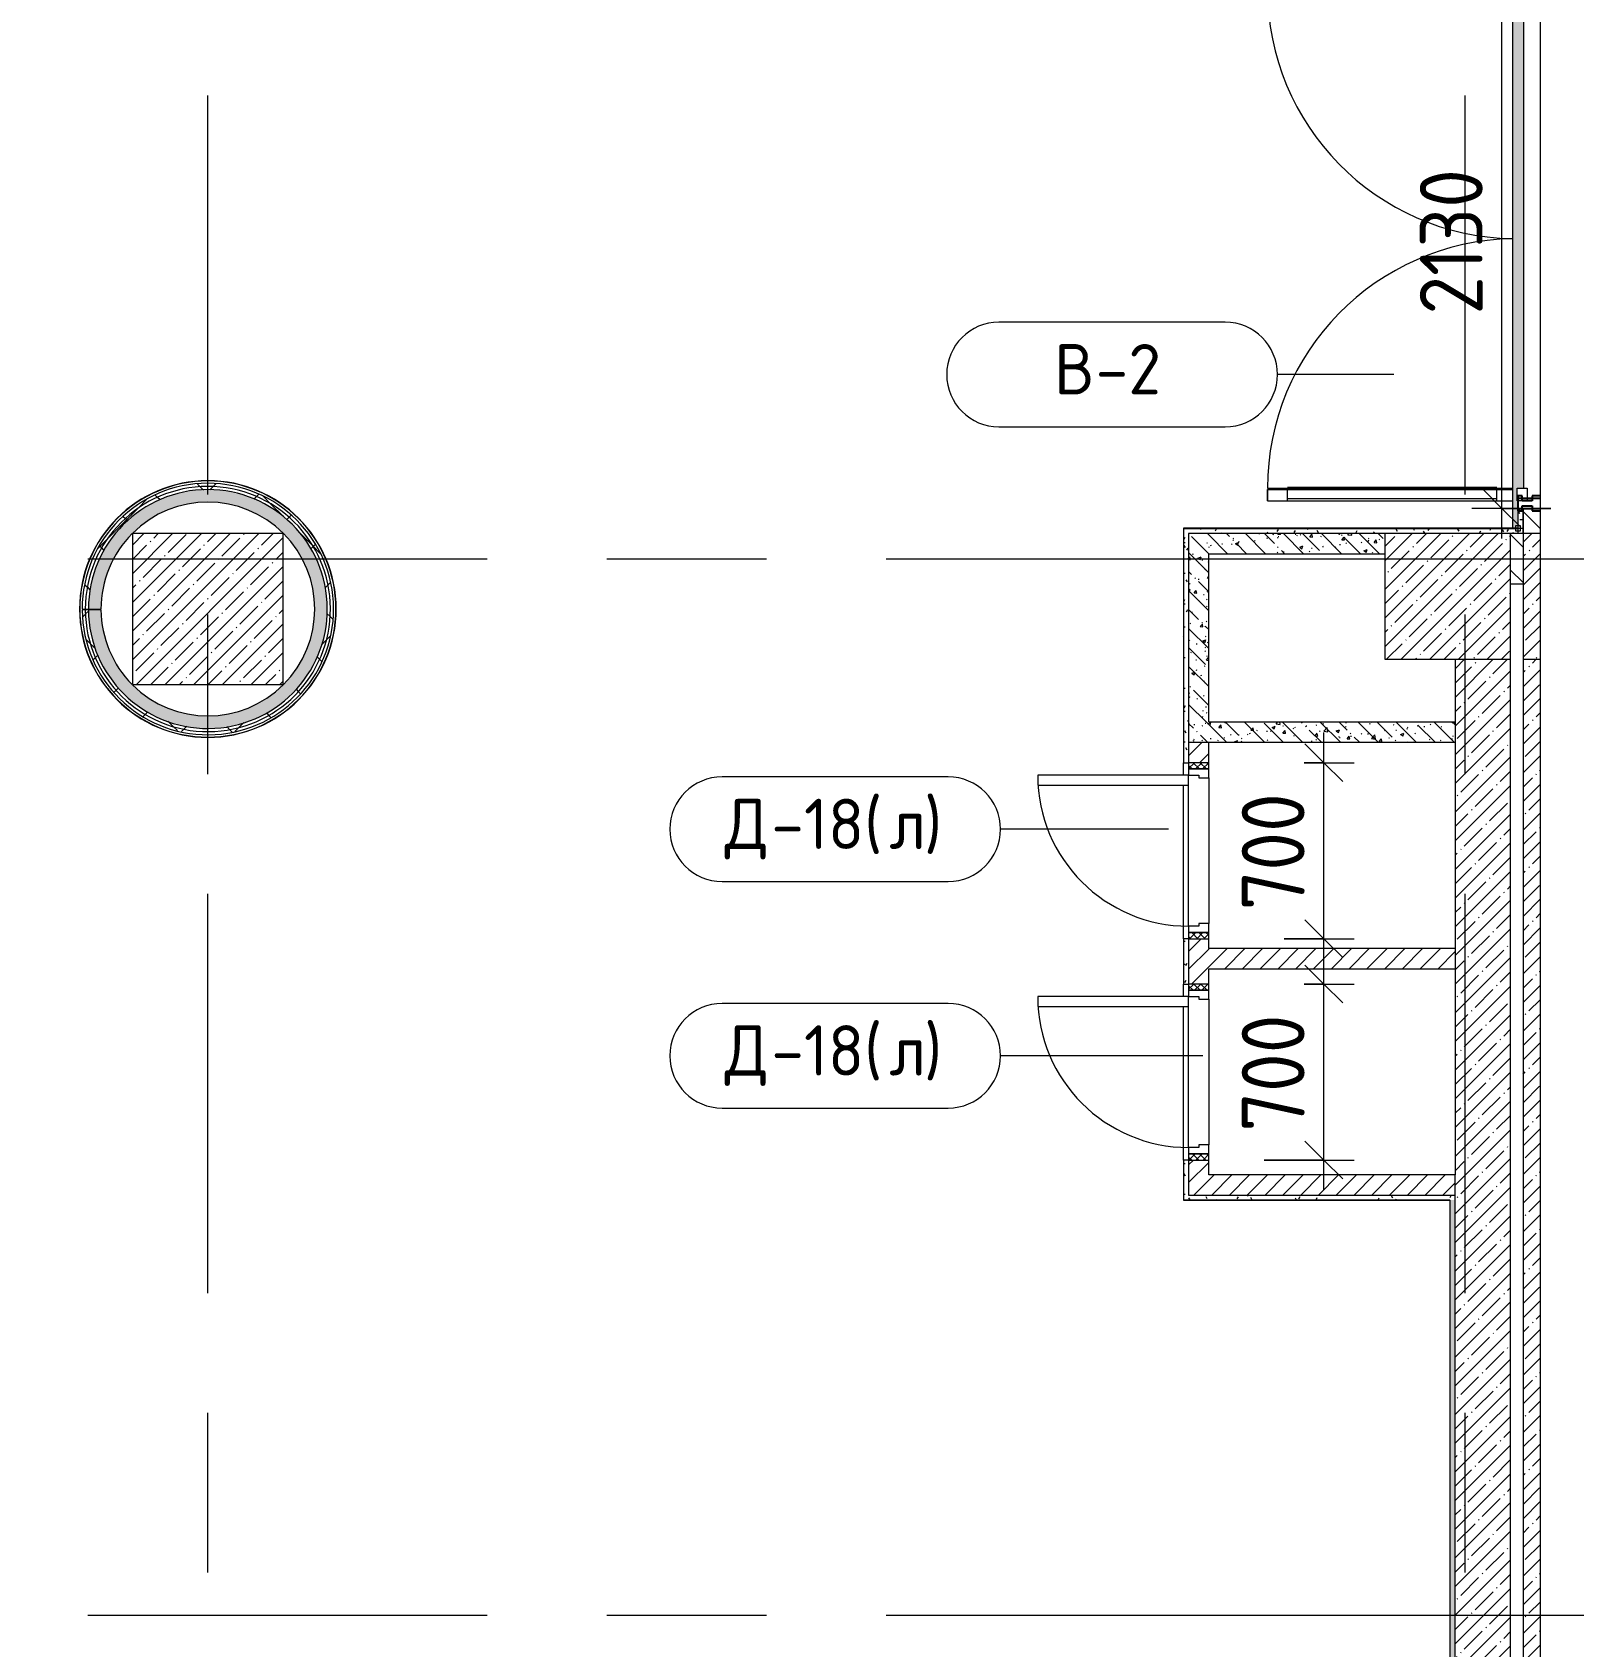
# Model space of a CAD drawing. Header units: millimetres. Extents: x -3456 to 185767, y -8553 to 29000.
# Drawn here: x 32612 to 38781, y 3474 to 9893 of the extents above; entities that cross this region are included whole.
import ezdxf

# ---------------------------------------------------------------- set-up
doc = ezdxf.new("R2010")
doc.units = ezdxf.units.MM
doc.linetypes.add('Осевая', pattern=[3175, 635, -476.25, 1587.5, -476.25])
for name, color, linetype, lineweight in [('A-ANNO-DIMS', 7, 'Continuous', 9), ('A-ANNO-DIMS-100', 7, 'Continuous', 9), ('A-DETL-GENF', 7, 'Continuous', 9), ('A-DOOR', 7, 'Continuous', 9), ('A-DOOR-FRAM-2', 7, 'Continuous', 9), ('A-DOOR-IDEN', 7, 'Continuous', 9), ('A-GLAZ-CWMG', 7, 'Continuous', 9), ('A-GLAZ-CWMG-1', 7, 'Continuous', 25), ('A-WALL', 7, 'Continuous', 9), ('I-WALL', 7, 'Continuous', 9), ('S-COLS', 7, 'Continuous', 9), ('Ограждение', 7, 'Continuous', 9), ('Оси', 7, 'Continuous', 9), ('Оси-2', 7, 'Осевая', 9), ('Поручни', 7, 'Continuous', 9)]:
    doc.layers.add(name, color=color, linetype=linetype, lineweight=lineweight)
for name, color, linetype, lineweight, true_color in [('A-DOOR-1', 1, 'Continuous', 9, 0xff0000), ('A-DOOR-2', 1, 'Continuous', 13, 0xff0000), ('A-DOOR-FRAM-1', 1, 'Continuous', 13, 0xff0000), ('A-DOOR-FRAM-3', 1, 'Continuous', 9, 0xff0000), ('A-WALL-1', 7, 'Continuous', 9, 0x3c3c3c), ('A-WALL-FNSH-1', 7, 'Continuous', 9, 0x3c3c3c)]:
    doc.layers.add(name, color=color, linetype=linetype, lineweight=lineweight, true_color=true_color)
doc.styles.add('GOST Common', font='GOST_Common.ttf', dxfattribs={"height": 200})
doc.styles.add('ISOCPEUR', font='isocpeur.ttf', dxfattribs={"width": 0.9, "height": 250})
doc.dimstyles.new('ISO-2_5_0_9К_БОЛЬШОЙ', dxfattribs={"dimscale": 304.8, "dimtxt": 248.995294, "dimasz": 0.492126, "dimexe": 0.393701, "dimexo": 0.984252, "dimgap": 0, "dimtad": 1, "dimdec": 0, "dimrnd": 10, "dimzin": 0, "dimdsep": 46, "dimtxsty": 'ISOCPEUR', "dimblk1": 'OBLIQUE', "dimblk2": 'OBLIQUE', "dimsah": 1, "dimcen": 0.09, "dimdle": 0.393701, "dimazin": 0, "dimtfac": 1, "dimtdec": 4, "dimtix": 1, "dimtmove": 0, "dimatfit": 3, "dimfxl": 1, "dimtvp": 1, "dimtolj": 1, "dimtzin": 0, "dimarcsym": 2})
pattern_1 = [(45, (0, 0), (-57.02463, 57.02463), []), (45, (57.025, 0), (-57.02463, 57.02463), [100.806, -20.161, 3.353, -16.808])]
pattern_2 = [(135, (0, 0), (-70.71068, -70.71068), [])]
pattern_3 = [(135, (0, 0), (-75.43415, -75.43415), [106.68, -17.78, 3.556, -17.78]), (135, (0, 75.39), (-75.43415, -75.43415), []), (50, (0, 0), (127.52922, -11.15758), [13.335, -146.685]), (355, (0, 0), (-24.66966, 133.74002), [10.668, -117.348]), (100.451, (10.63, -0.93), (102.85973, 122.58178), [11.333, -124.663]), (46.184, (0, 35.56), (189.75516, -29.43036), [20.002, -220.027]), (96.636, (15.81, 33.1), (166.1822, 173.1996), [17, -186.995]), (351.184, (0, 35.56), (166.1839, 173.1976), [16.002, -176.022]), (21, (17.78, 26.67), (106.13027, -71.58603), [13.335, -146.685]), (326, (17.78, 26.67), (43.26188, 128.93175), [10.668, -117.348]), (71.451, (26.62, 20.7), (149.39198, 57.34505), [11.333, -124.663]), (37.5, (0, 0), (2.16223, 59.18836), [3.353, -112.573, 3.353, -115.773, -117.793]), (37.5, (0, 0), (2.16223, 59.18836), [-235.052, 3.353, -114.44]), (7.5, (0, 0), (46.77386, 70.12615), [3.353, -64.567, 3.353, -109.906, -44.894]), (7.5, (0, 0), (46.77386, 70.12615), [-181.178, 3.353, -41.542]), (327.5, (-39.65, 0), (94.91367, -4.010093), [3.353, -41.097, 3.353, -135.331, -184.023]), (327.5, (-39.65, 0), (94.91367, -4.010093), [-183.134, 3.353, -180.67]), (317.5, (-57.43, 0), (103.69057, 17.79882), [3.353, -54.432, 3.353, -88.748, -130.683]), (317.5, (-57.43, 0), (103.69057, 17.79882), [-149.885, 3.353, -127.33])]
pattern_4 = [(45, (0, 0), (-35.35534, 35.35534), [])]
pattern_5 = [(45, (0, 0), (-106.066, 106.066), []), (135, (0, 0), (-106.066, -106.066), [])]
pattern_6 = [(0, (0, 0), (121.92, 30.48), [10.058, -81.382, 10.058, -81.382, -487.68]), (0, (0, 0), (121.92, 30.48), [-182.88, 10.058, -172.822, 10.058, -81.382, -213.36]), (0, (0, 0), (121.92, 30.48), [-457.2, 10.058, -50.902, 10.058, -142.342]), (120, (45.72, 15.24), (-87.356454, 90.345817), [10.058, -81.382, 10.058, -81.382, -487.68]), (120, (45.72, 15.24), (-87.356454, 90.345817), [-182.88, 10.058, -172.822, 10.058, -81.382, -213.36]), (120, (45.72, 15.24), (-87.356454, 90.345817), [-457.2, 10.058, -50.902, 10.058, -142.342]), (240, (60.96, 76.2), (-34.563546, -120.825817), [10.058, -81.382, 10.058, -81.382, -487.68]), (240, (60.96, 76.2), (-34.563546, -120.825817), [-182.88, 10.058, -172.822, 10.058, -81.382, -213.36]), (240, (60.96, 76.2), (-34.563546, -120.825817), [-457.2, 10.058, -50.902, 10.058, -142.342])]

# ---------------------------------------------------------------- blocks, each defined once
blk = doc.blocks.new('BSC_Колонна _Прямоугольная - 500х500-23286270-План заполнения и маркировки дверных проемов 2 этажа в осях 1-12')
at = {"layer": 'S-COLS'}
h = blk.add_hatch(dxfattribs=at)
h.set_pattern_fill('FP_2', color=256, style=0, pattern_type=2)
h.set_pattern_definition([(45, (-38790, -7650), (-57.02463, 57.02463), []), (45, (-38732.975, -7650), (-57.02463, 57.02463), [100.806, -20.161, 3.353, -16.808])])
h.paths.add_polyline_path([(-182.3, -250), (-182.3, 250), (-250, 250), (-250, -250)])
for p, q in [((-182.3, 250), (-250, 250)), ((-250, 250), (-250, -250)), ((-250, -250), (-182.3, -250))]:
    blk.add_line(p, q, dxfattribs=at)
blk = doc.blocks.new('BSC_Колонна _Прямоугольная - 600х600-V18-План заполнения и маркировки дверных проемов 2 этажа в осях 1-12')
at = {"layer": 'S-COLS'}
h = blk.add_hatch(dxfattribs=at)
h.set_pattern_fill('FP_31', color=256, style=0, pattern_type=2)
h.set_pattern_definition([(45, (-33310, -7600), (-57.02463, 57.02463), []), (45, (-33252.975, -7600), (-57.02463, 57.02463), [100.806, -20.161, 3.353, -16.808])])
h.paths.add_polyline_path([(-1, -300), (300, -300), (300, 300), (-300, 300), (-300, -300)])
for p, q in [((300, 300), (-300, 300)), ((-300, 300), (-300, -300)), ((300, -300), (300, 300)), ((-300, -300), (300, -300))]:
    blk.add_line(p, q, dxfattribs=at)
blk = doc.blocks.new('BSC_Колонна _Прямоугольная - 500х500-V39-План заполнения и маркировки дверных проемов 2 этажа в осях 1-12')
at = {"layer": 'S-COLS'}
h = blk.add_hatch(dxfattribs=at)
h.set_pattern_fill('FP_47', color=256, style=0, pattern_type=2)
h.set_pattern_definition([(45, (-38240, -7650), (-57.02463, 57.02463), []), (45, (-38182.975, -7650), (-57.02463, 57.02463), [100.806, -20.161, 3.353, -16.808])])
h.paths.add_polyline_path([(-250, -250), (250, -250), (250, 250), (-250, 250), (-250, -138.7)])
for p, q in [((250, 250), (-250, 250)), ((-250, 250), (-250, -250)), ((250, -250), (250, 250)), ((-250, -250), (250, -250))]:
    blk.add_line(p, q, dxfattribs=at)
blk = doc.blocks.new('110_Дверь_СКБ_1Ст - д-18 700x2100h_Технический шкаф ЭОМ и СС-21511926-План заполнения и маркировки дверных проемов 2 этажа в осях 1-12')
at = {"layer": 'A-DOOR'}
h = blk.add_hatch(dxfattribs=at)
h.set_pattern_fill('FP_55', color=256, style=0, pattern_type=2)
h.set_pattern_definition([(135, (1951.41, 104.685), (-14.14214, -14.14214), []), (225, (1951.41, 104.685), (14.14214, -14.14214), [])])
h.paths.add_polyline_path([(337.5, -40), (362.5, -40), (362.5, 40), (337.5, 40)])
at = {"layer": 'A-DOOR-FRAM-2'}
h = blk.add_hatch(dxfattribs=at)
h.set_pattern_fill('FP_56', color=256, style=0, pattern_type=2)
h.set_pattern_definition([(45, (-171.384, 104.685), (-14.1421, 14.1421), []), (135, (-171.384, 104.685), (-14.1421, -14.1421), [])])
h.paths.add_polyline_path([(-337.5, -40), (-312.5, -40), (-312.5, 40), (-337.5, 40)])
at = {"layer": 'A-DOOR-1'}
blk.add_arc((312.5, 40), 600, 90, 180, dxfattribs=at)
at = {"layer": 'A-DOOR-2'}
for p, q in [((312.5, 640), (272.5, 640)), ((272.5, 640), (272.5, 40)), ((312.5, 40), (312.5, 640)), ((272.5, 40), (312.5, 40))]:
    blk.add_line(p, q, dxfattribs=at)
at = {"layer": 'A-DOOR-FRAM-1'}
for p, q in [((-312.5, 40), (-337.5, 40)), ((-337.5, 40), (-337.5, -40)), ((-287.5, 40), (-312.5, 40)), ((-312.5, 40), (-312.5, -40)), ((-312.5, -40), (-312.5, 40)), ((-287.5, 0), (-287.5, 40)), ((312.5, 40), (312.5, 0)), ((337.5, 40), (312.5, 40)), ((337.5, -40), (337.5, 40)), ((362.5, 40), (337.5, 40)), ((337.5, 40), (337.5, -40)), ((362.5, -40), (362.5, 40)), ((-337.5, -40), (-312.5, -40)), ((-312.5, -40), (-277.5, -40)), ((-277.5, 0), (-287.5, 0)), ((-277.5, -40), (-277.5, 0)), ((312.5, 0), (302.5, 0)), ((302.5, 0), (302.5, -40)), ((302.5, -40), (337.5, -40)), ((337.5, -40), (362.5, -40))]:
    blk.add_line(p, q, dxfattribs=at)
at = {"layer": 'A-DOOR-FRAM-3'}
for p, q in [((-287.5, 40), (272.5, 40)), ((302.5, -40), (-277.5, -40))]:
    blk.add_line(p, q, dxfattribs=at)
blk = doc.blocks.new('Прямоугольный импост - Импост структурный с накладкой - 160мм Темный-31239214-План заполнения и маркировки дверных проемов 2 этажа в осях 1-12')
at = {"layer": 'A-GLAZ-CWMG-1'}
for p, q in [((-50, 0), (-50, 17)), ((-50, 17), (0, 17)), ((-40, 0), (-50, 0)), ((-40, -40), (-40, 0)), ((0, 0), (-10, 0)), ((-10, 0), (-10, -40)), ((0, 17), (0, 0)), ((-50, -71.7), (-50, -40)), ((-50, -40), (-40, -40)), ((-10, -40), (0, -40)), ((0, -40), (0, -71.7))]:
    blk.add_line(p, q, dxfattribs=at)
blk = doc.blocks.new('Дверь_Витражная_остекление_ - ДВН_ДАО_Главный вход_1800 в свету 5-32258809-План заполнения и маркировки дверных проемов 2 этажа в осях 1-12')
at = {"layer": 'A-DETL-GENF'}
for p, q in [((-992.5, -1012.5), (-992.5, -38.5)), ((-992.5, -38.5), (-992.5, -1012.5)), ((-947.5, -1012.5), (-947.5, -38.5)), ((-947.5, -1012.5), (-947.5, -38.5)), ((997.5, -1012.5), (997.5, -38.5)), ((997.5, -38.5), (997.5, -1012.5)), ((1042.5, -1012.5), (1042.5, -38.5)), ((1042.5, -1012.5), (1042.5, -38.5)), ((-992.5, -100), (-947.5, -100)), ((-982.5, -932.5), (-982.5, -100)), ((-938.5, -932.5), (-938.5, -100)), ((988.5, -932.5), (988.5, -100)), ((1042.5, -100), (997.5, -100)), ((1032.5, -932.5), (1032.5, -100)), ((-992.5, -932.5), (-947.5, -932.5)), ((1042.5, -932.5), (997.5, -932.5)), ((-992.5, -1012.5), (-947.5, -1012.5)), ((-992.5, -1012.5), (-947.5, -1012.5)), ((1042.5, -1012.5), (997.5, -1012.5)), ((997.5, -1012.5), (1042.5, -1012.5))]:
    blk.add_line(p, q, dxfattribs=at)
at = {"layer": 'A-DOOR-1'}
for p, q in [((-992.5, -1012.5), (-992.5, -38.5)), ((992.5, -1012.5), (992.5, -38.5))]:
    blk.add_line(p, q, dxfattribs=at)
for centre, start, end in [((-992.5, -20), 270, 358.92896), ((992.5, -20), 181.07104, 270)]:
    blk.add_arc(centre, 992.5, start, end, dxfattribs=at)
at = {"layer": 'A-DOOR-2'}
for p, q in [((-1042.5, 20), (-992.5, 20)), ((-1042.5, -20), (-1042.5, 20)), ((-992.5, 20), (-992.5, -20)), ((992.5, 20), (1042.5, 20)), ((992.5, -20), (992.5, 20)), ((1042.5, 20), (1042.5, -20)), ((-992.5, -20), (-1042.5, -20)), ((1042.5, -20), (992.5, -20))]:
    blk.add_line(p, q, dxfattribs=at)
blk = doc.blocks.new('Прямоугольный импост - Импост структурный с накладкой - 160мм Темный-31915521-План заполнения и маркировки дверных проемов 2 этажа в осях 1-12')
at = {"layer": 'A-GLAZ-CWMG-1'}
for p, q in [((-25, 0), (-25, 17)), ((-25, 17), (25, 17)), ((-15, 0), (-25, 0)), ((-15, -40), (-15, 0)), ((25, 0), (15, 0)), ((15, 0), (15, -40)), ((25, 17), (25, 0)), ((-25, -71.7), (-25, -40)), ((-25, -40), (-15, -40)), ((15, -40), (25, -40)), ((25, -40), (25, -71.7))]:
    blk.add_line(p, q, dxfattribs=at)
blk = doc.blocks.new('Ограждение - Ограждение-32973493-План заполнения и маркировки дверных проемов 2 этажа в осях 1-12')
at = {"layer": 'Ограждение'}
blk.add_hatch(color=256, dxfattribs=at).paths.add_polyline_path([(38497.5, 7920), (38509.5, 7921), (38509.5, 7931), (38520, 7931), (38519, 8030), (38516, 8030), (38516, 8080), (38542.5, 8080), (38542.5, 10065), (38516, 10065), (38516, 10115), (38519, 10115), (38519, 10120), (38497.5, 10120), (38497.5, 7921)])
at = {"layer": 'Поручни'}
for p, q in [((38497.5, 10120), (38519, 10120)), ((38497.5, 10120), (38497.5, 7920)), ((38542.5, 8080), (38542.5, 10065))]:
    blk.add_line(p, q, dxfattribs=at)
blk = doc.blocks.new('Ограждение - Ограждение-32988484-План заполнения и маркировки дверных проемов 2 этажа в осях 1-12')
at = {"layer": 'Ограждение'}
blk.add_hatch(color=256, dxfattribs=at).paths.add_polyline_path([(38497.5, 7920), (38509.5, 7921), (38509.5, 7931), (38520, 7931), (38519, 8030), (38516, 8030), (38516, 8080), (38542.5, 8080), (38542.5, 10065), (38516, 10065), (38516, 10115), (38519, 10115), (38519, 10120), (38497.5, 10120), (38497.5, 7921)])
at = {"layer": 'Поручни'}
for p, q in [((38497.5, 10120), (38519, 10120)), ((38497.5, 10120), (38497.5, 7920)), ((38542.5, 8080), (38542.5, 10065))]:
    blk.add_line(p, q, dxfattribs=at)
blk = doc.blocks.new('DET_L_Линия разрыва - М100-30654710-План заполнения и маркировки дверных проемов 2 этажа в осях 1-12')
at = {"layer": 'A-DETL-GENF'}
blk.add_line((11739.9, 0), (0, 0), dxfattribs=at)
blk = doc.blocks.new('М_двери - Типоразмер_рамка-25223575-План заполнения и маркировки дверных проемов 2 этажа в осях 1-12')
at = {"layer": 'A-DOOR-IDEN'}
for p, q in [((4.496, 2.08), (-4.496, 2.08)), ((-4.496, -2.08), (4.496, -2.08))]:
    blk.add_line(p, q, dxfattribs=at)
for centre, start, end in [((-4.496, 0), 90, 270), ((4.496, 0), 270, 90)]:
    blk.add_arc(centre, 2.08, start, end, dxfattribs=at)
blk = doc.blocks.new('DIMBLOCK30-План заполнения и маркировки дверных проемов 2 этажа в осях 1-12')
at = {"layer": 'A-ANNO-DIMS-100'}
for p, q in [((37747.6, 5289), (37747.6, 6229)), ((37670, 6109), (37867.6, 6109)), ((37747.6, 6109), (37670, 6109)), ((37510, 5409), (37867.6, 5409)), ((37747.6, 5409), (37510, 5409))]:
    blk.add_line(p, q, dxfattribs=at)
at = {"layer": 'A-ANNO-DIMS-100', "lineweight": 20}
for p, q in [((37747.6, 6109), (37672.6, 6184)), ((37747.6, 6109), (37822.6, 6034)), ((37747.6, 5409), (37672.6, 5484)), ((37747.6, 5409), (37822.6, 5334))]:
    blk.add_line(p, q, dxfattribs=at)
at = {"layer": 'A-ANNO-DIMS-100', "color": 0, "insert": (37421, 5522), "char_height": 250, "width": 568.858, "attachment_point": 1, "rotation": 90, "line_spacing_factor": 1.149209, "style": 'ISOCPEUR'}
blk.add_mtext('700', dxfattribs=at)
blk = doc.blocks.new('_Oblique')
at = {"color": 0, "linetype": 'ByBlock', "lineweight": -2}
blk.add_line((-0.5, -0.5), (0.5, 0.5), dxfattribs=at)
blk = doc.blocks.new('DIMBLOCK31-План заполнения и маркировки дверных проемов 2 этажа в осях 1-12')
at = {"layer": 'A-ANNO-DIMS-100', "lineweight": 20}
for p, q in [((37747.6, 6989), (37672.6, 7064)), ((37747.6, 6989), (37822.6, 6914)), ((37747.6, 6289), (37672.6, 6364)), ((37747.6, 6289), (37822.6, 6214))]:
    blk.add_line(p, q, dxfattribs=at)
at = {"layer": 'A-ANNO-DIMS-100'}
for p, q in [((37747.6, 6169), (37747.6, 7109)), ((37670, 6989), (37867.6, 6989)), ((37747.6, 6989), (37670, 6989)), ((37590, 6289), (37867.6, 6289)), ((37747.6, 6289), (37590, 6289))]:
    blk.add_line(p, q, dxfattribs=at)
at = {"layer": 'A-ANNO-DIMS-100', "color": 0, "insert": (37421, 6402), "char_height": 250, "width": 568.858, "attachment_point": 1, "rotation": 90, "line_spacing_factor": 1.149209, "style": 'ISOCPEUR'}
blk.add_mtext('700', dxfattribs=at)
blk = doc.blocks.new('DIMBLOCK36-План заполнения и маркировки дверных проемов 2 этажа в осях 1-12')
at = {"layer": 'A-ANNO-DIMS-100'}
for p, q in [((38456, 7880), (38456, 10250)), ((38649.9, 10130), (38336, 10130)), ((38456, 10130), (38649.9, 10130)), ((38649.9, 8000), (38336, 8000)), ((38456, 8000), (38649.9, 8000))]:
    blk.add_line(p, q, dxfattribs=at)
at = {"layer": 'A-ANNO-DIMS-100', "lineweight": 20}
for p, q in [((38456, 10130), (38381, 10205)), ((38456, 10130), (38531, 10055)), ((38456, 8000), (38381, 8075)), ((38456, 8000), (38531, 7925))]:
    blk.add_line(p, q, dxfattribs=at)
at = {"layer": 'A-ANNO-DIMS-100', "color": 0, "insert": (38129.3, 8770.5), "char_height": 250, "width": 706.764, "attachment_point": 1, "rotation": 90, "line_spacing_factor": 1.149209, "style": 'ISOCPEUR'}
blk.add_mtext('2130', dxfattribs=at)

msp = doc.modelspace()

# ---------------------------------------------------------------- hatches: boundary and pattern name
at = {"layer": 'I-WALL'}
h = msp.add_hatch(dxfattribs=at)
h.set_pattern_fill('FP_89', color=256, style=0, pattern_type=2)
h.set_pattern_definition(pattern_6)
h.paths.add_polyline_path([(38520, 7900), (38540, 7900), (38540, 8000), (38520, 8000), (38520, 7920)])
h.paths.add_polyline_path([(38520, 10130), (38540, 10130), (38540, 10680), (38520, 10680), (38520, 10650.5)])
h = msp.add_hatch(dxfattribs=at)
h.set_pattern_fill('FP_13', color=256, style=0, pattern_type=2)
h.set_pattern_definition(pattern_2)
h.paths.add_polyline_path([(38607.7, 7900), (38607.7, 8000), (38540, 8000), (38540, 7900)])
h.paths.add_polyline_path([(38540, 10130), (38607.7, 10130), (38607.7, 10230), (38540, 10230)])
for points in [[(32800.7, 7600), (32807, 7679.7), (32825.7, 7757.4), (32856.2, 7831.2), (32898, 7899.3), (32949.9, 7960.1), (33010.7, 8012), (33078.8, 8053.8), (33152.6, 8084.3), (33230.3, 8103), (33310, 8109.3), (33389.7, 8103), (33467.4, 8084.3), (33541.2, 8053.8), (33609.3, 8012), (33670.1, 7960.1), (33722, 7899.3), (33763.8, 7831.2), (33794.3, 7757.4), (33813, 7679.7), (33814, 7679.8), (33795.3, 7757.7), (33764.6, 7831.7), (33722.8, 7899.9), (33670.8, 7960.8), (33609.9, 8012.8), (33541.7, 8054.6), (33467.7, 8085.3), (33389.8, 8104), (33309, 8110.2), (33230.2, 8104), (33152.3, 8085.3), (33078.3, 8054.6), (33010.1, 8012.8), (32949.2, 7960.8), (32897.2, 7899.9), (32855.4, 7831.7), (32824.7, 7757.7), (32806, 7679.8), (32799.7, 7600)], [(33332.2, 7125.5), (33407.9, 7135.2), (33481.1, 7156.9), (33549.8, 7190), (33612.4, 7233.7), (33667.2, 7286.9), (33712.7, 7348.2), (33747.9, 7415.9), (33771.7, 7488.5), (33783.6, 7563.9), (33783.3, 7640.2), (33770.7, 7715.5), (33746.3, 7787.8), (33710.6, 7855.3), (33664.5, 7916.2), (33609.3, 7968.9), (33546.3, 8012), (33477.3, 8044.6), (33403.9, 8065.6), (33328.1, 8074.7), (33251.8, 8071.4), (33177, 8056), (33105.7, 8028.8), (33039.7, 7990.6), (32980.6, 7942.2), (32930, 7885), (32889.3, 7820.5), (32859.4, 7750.2), (32841.1, 7676.1), (32835, 7600), (32885, 7600), (32891.1, 7671.7), (32909.2, 7741.4), (32938.8, 7807), (32979.1, 7866.7), (33028.8, 7918.7), (33086.7, 7961.6), (33150.9, 7994.1), (33219.7, 8015.3), (33291.1, 8024.6), (33363, 8021.7), (33433.4, 8006.7), (33500.3, 7980), (33561.7, 7942.5), (33615.9, 7895.1), (33661.3, 7839.2), (33697.9, 7772.9), (33720.9, 7708.7), (33733.3, 7637.8), (33733.6, 7565.8), (33721.8, 7494.8), (33698.1, 7426.8), (33663.3, 7363.8), (33618.4, 7307.6), (33564.6, 7259.7), (33503.5, 7221.6), (33436.9, 7194.4), (33366.6, 7178.8), (33294.7, 7175.3), (33223.3, 7183.9), (33154.3, 7204.6), (33089.8, 7236.5), (33031.6, 7278.9), (32981.4, 7330.5), (32940.6, 7389.8), (32910.4, 7455.2), (32891.7, 7524.7), (32885, 7596.4), (32835, 7595.9), (32841.8, 7519.9), (32860.7, 7445.9), (32891.2, 7375.9), (32932.5, 7311.7), (32983.5, 7255), (33043, 7207.1), (33109.4, 7169.4), (33181, 7142.9), (33255.9, 7128.1), (33309, 7126.3)], [(33310, 7089.7), (33389.8, 7096), (33467.7, 7114.7), (33541.7, 7145.4), (33609.9, 7187.2), (33670.8, 7239.2), (33722.8, 7300.1), (33764.6, 7368.3), (33795.3, 7442.3), (33814, 7520.2), (33813, 7520.3), (33794.3, 7442.6), (33763.8, 7368.8), (33722, 7300.7), (33670.1, 7239.9), (33609.3, 7188), (33541.2, 7146.2), (33467.4, 7115.7), (33389.7, 7097), (33309, 7090.8), (33230.3, 7097), (33152.6, 7115.7), (33078.8, 7146.2), (33010.7, 7188), (32949.9, 7239.9), (32898, 7300.7), (32856.2, 7368.8), (32825.7, 7442.6), (32807, 7520.3), (32808.2, 7511.3), (32824.7, 7442.3), (32855.4, 7368.3), (32897.2, 7300.1), (32949.2, 7239.2), (33010.1, 7187.2), (33078.3, 7145.4), (33152.3, 7114.7), (33230.2, 7096), (33309, 7089.8)]]:
    msp.add_hatch(color=256, dxfattribs=at).paths.add_polyline_path(points)
h = msp.add_hatch(dxfattribs=at)
h.set_pattern_fill('FP_90', color=256, style=0, pattern_type=2)
h.set_pattern_definition(pattern_5)
h.paths.add_polyline_path([(33313.2, 7100), (33391.3, 7106.7), (33467.4, 7125.4), (33539.6, 7155.8), (33606.1, 7197.1), (33665.4, 7248.3), (33716, 7308.2), (33756.6, 7375.2), (33786.3, 7447.7), (33804.2, 7524), (33810, 7602.1), (33803.5, 7680.2), (33784.9, 7756.3), (33754.7, 7828.6), (33713.5, 7895.3), (33662.4, 7954.7), (33602.7, 8005.4), (33535.8, 8046.1), (33463.3, 8075.9), (33387.1, 8094), (33308.9, 8100), (33230.8, 8093.7), (33154.7, 8075.3), (33082.3, 8045.2), (33015.6, 8004.1), (32956.1, 7953.2), (32905.2, 7893.5), (32864.4, 7826.7), (32834.4, 7754.3), (32816.1, 7678.1), (32810, 7600), (32822.5, 7600), (32828.8, 7678.1), (32847.5, 7754.2), (32878.2, 7826.3), (32920, 7892.5), (32974.3, 7953.1), (33032.5, 8000.8), (33100.3, 8040.1), (33173.5, 8068), (33250.3, 8083.8), (33328.6, 8087.1), (33406.4, 8077.9), (33481.7, 8056.3), (33552.5, 8022.9), (33617.2, 7978.6), (33673.8, 7924.5), (33721.1, 7862), (33757.8, 7792.8), (33782.9, 7718.5), (33795.8, 7641.3), (33796.1, 7562.9), (33783.9, 7485.5), (33759.4, 7411.1), (33723.3, 7341.5), (33676.6, 7278.7), (33620.4, 7224.1), (33556.2, 7179.2), (33485.6, 7145.2), (33410.5, 7123), (33332.7, 7113), (33254.4, 7115.7), (33177.6, 7130.8), (33104.1, 7158.1), (33036, 7196.8), (32974.3, 7246.6), (32922.5, 7304.1), (32880.1, 7370), (32848.9, 7441.9), (32829.5, 7517.8), (32822.5, 7595.8), (32810, 7595.7), (32818.4, 7511.3), (32835.7, 7441.6), (32866.3, 7369.5), (32907.8, 7303), (32959.1, 7243.8), (33019.1, 7193.4), (33086.2, 7152.9), (33158.8, 7123.4), (33235.1, 7105.6), (33309, 7100.3)])
h = msp.add_hatch(dxfattribs=at)
h.set_pattern_fill('FP_90', color=256, style=0, pattern_type=2)
h.set_pattern_definition(pattern_5)
h.paths.add_polyline_path([(33332.7, 7113), (33410.5, 7123), (33485.6, 7145.2), (33556.2, 7179.2), (33620.4, 7224.1), (33676.6, 7278.7), (33723.3, 7341.5), (33759.4, 7411.1), (33783.9, 7485.5), (33796.1, 7562.9), (33795.8, 7641.3), (33782.9, 7718.5), (33757.8, 7792.8), (33721.1, 7862), (33673.8, 7924.5), (33617.2, 7978.6), (33552.5, 8022.9), (33481.7, 8056.3), (33406.4, 8077.9), (33328.6, 8087.1), (33250.3, 8083.8), (33173.5, 8068), (33100.3, 8040.1), (33032.5, 8000.8), (32971.9, 7951.2), (32920, 7892.5), (32878.2, 7826.3), (32847.5, 7754.2), (32828.8, 7678.1), (32822.5, 7600), (32835, 7600), (32841.1, 7676.1), (32859.4, 7750.2), (32889.3, 7820.5), (32930, 7885), (32980.6, 7942.2), (33039.7, 7990.6), (33105.7, 8028.8), (33177, 8056), (33251.8, 8071.4), (33328.1, 8074.7), (33403.9, 8065.6), (33477.3, 8044.6), (33546.3, 8012), (33609.3, 7968.9), (33664.5, 7916.2), (33710.6, 7855.3), (33746.3, 7787.8), (33770.7, 7715.5), (33783.3, 7640.2), (33783.6, 7563.9), (33771.7, 7488.5), (33747.9, 7415.9), (33712.7, 7348.2), (33667.2, 7286.9), (33612.4, 7233.7), (33549.8, 7190), (33481.1, 7156.9), (33407.9, 7135.2), (33332.2, 7125.5), (33255.9, 7128.1), (33181, 7142.9), (33109.4, 7169.4), (33043, 7207.1), (32983.5, 7255), (32932.5, 7311.7), (32891.2, 7375.9), (32860.7, 7445.9), (32841.8, 7519.9), (32835, 7595.9), (32822.5, 7595.8), (32831.1, 7511.3), (32848.9, 7441.9), (32880.1, 7370), (32922.5, 7304.1), (32974.9, 7245.9), (33036, 7196.8), (33104.1, 7158.1), (33177.6, 7130.8), (33254.4, 7115.7), (33309, 7113.8)])
h = msp.add_hatch(dxfattribs=at)
h.set_pattern_fill('FP_89', color=256, style=0, pattern_type=2)
h.set_pattern_definition(pattern_6)
h.paths.add_polyline_path([(38490, 7900), (38540, 7900), (38540, 7920), (37190, 7920), (37190, 7900), (38329.4, 7900)])
h = msp.add_hatch(dxfattribs=at)
h.set_pattern_fill('FP_89', color=256, style=0, pattern_type=2)
h.set_pattern_definition(pattern_6)
h.paths.add_polyline_path([(37210, 5250), (37210, 5409), (37190, 5409), (37190, 5250)])
h.paths.add_polyline_path([(37190, 6109), (37210, 6109), (37210, 6289), (37190, 6289)])
h.paths.add_polyline_path([(37210, 6989), (37210, 7900), (37190, 7900), (37190, 6989)])
h = msp.add_hatch(dxfattribs=at)
h.set_pattern_fill('FP_42', color=256, style=0, pattern_type=2)
h.set_pattern_definition(pattern_3)
h.paths.add_polyline_path([(37290, 7150), (37290, 7900), (37210, 7900), (37210, 7150)])
h = msp.add_hatch(dxfattribs=at)
h.set_pattern_fill('FP_42', color=256, style=0, pattern_type=2)
h.set_pattern_definition(pattern_3)
h.paths.add_polyline_path([(37660, 7820), (37990, 7820), (37990, 7900), (37290, 7900), (37290, 7820)])
h = msp.add_hatch(dxfattribs=at)
h.set_pattern_fill('FP_13', color=256, style=0, pattern_type=2)
h.set_pattern_definition(pattern_2)
h.paths.add_polyline_path([(38540, 7700), (38540, 7900), (38490, 7900), (38490, 7700)])
h = msp.add_hatch(dxfattribs=at)
h.set_pattern_fill('FP_17', color=256, style=0, pattern_type=2)
h.set_pattern_definition(pattern_1)
h.paths.add_polyline_path([(38270, 400), (38490, 400), (38490, 7400), (38270, 7400), (38270, 4372.1)])
h = msp.add_hatch(dxfattribs=at)
h.set_pattern_fill('FP_17', color=256, style=0, pattern_type=2)
h.set_pattern_definition(pattern_1)
h.paths.add_polyline_path([(38540, 410), (38607.7, 410), (38607.7, 7400), (38540, 7400), (38540, 4372.1)])
h = msp.add_hatch(dxfattribs=at)
h.set_pattern_fill('FP_42', color=256, style=0, pattern_type=2)
h.set_pattern_definition(pattern_3)
h.paths.add_polyline_path([(38270, 7070), (38270, 7150), (37210, 7150), (37210, 7070), (37660, 7070)])
h = msp.add_hatch(dxfattribs=at)
h.set_pattern_fill('FP_41', color=256, style=0, pattern_type=2)
h.set_pattern_definition(pattern_4)
h.paths.add_polyline_path([(37290, 5270), (37290, 5409), (37210, 5409), (37210, 5270)])
h.paths.add_polyline_path([(37210, 6109), (37290, 6109), (37290, 6289), (37210, 6289)])
h.paths.add_polyline_path([(37290, 6989), (37290, 7070), (37210, 7070), (37210, 6989)])
h = msp.add_hatch(dxfattribs=at)
h.set_pattern_fill('FP_41', color=256, style=0, pattern_type=2)
h.set_pattern_definition(pattern_4)
h.paths.add_polyline_path([(37660, 6170), (38270, 6170), (38270, 6250), (37290, 6250), (37290, 6170)])
h = msp.add_hatch(dxfattribs=at)
h.set_pattern_fill('FP_41', color=256, style=0, pattern_type=2)
h.set_pattern_definition(pattern_4)
h.paths.add_polyline_path([(37660, 5270), (38270, 5270), (38270, 5350), (37290, 5350), (37290, 5270)])
h = msp.add_hatch(dxfattribs=at)
h.set_pattern_fill('FP_89', color=256, style=0, pattern_type=2)
h.set_pattern_definition(pattern_6)
h.paths.add_polyline_path([(37210, 5250), (38270, 5250), (38270, 5270), (37210, 5270)])
h = msp.add_hatch(dxfattribs=at)
h.set_pattern_fill('FP_89', color=256, style=0, pattern_type=2)
h.set_pattern_definition(pattern_6)
h.paths.add_polyline_path([(38270, 400), (38270, 5250), (38250, 5250), (38250, 400)])

# ---------------------------------------------------------------- linework, layer by layer
at = {"layer": 'A-DOOR-IDEN'}
for p, q in [((38026.5, 8532.5), (37563.1, 8532.5)), ((37129.3, 6724.5), (36462.2, 6724.5)), ((37265.8, 5823.8), (36462.2, 5823.8))]:
    msp.add_line(p, q, dxfattribs=at)
at = {"layer": 'A-WALL'}
for p, q in [((38520, 7900), (38520, 8000)), ((38540, 8000), (38540, 7900)), ((38540, 7900), (38540, 8000)), ((38540, 7900), (38490, 7900)), ((37210, 6289), (37210, 6109)), ((37210, 5409), (37210, 5270)), ((38270, 400), (38270, 5350))]:
    msp.add_line(p, q, dxfattribs=at)
for radius in [487.5, 475]:
    msp.add_arc((33310, 7600), radius, 180.49142, 180, dxfattribs=at)
at = {"layer": 'A-WALL-1'}
for p, q in [((38607.7, 8000), (38520, 8000)), ((37190, 7920), (37190, 6989)), ((37990, 7900), (37210, 7900)), ((37210, 7900), (37210, 6989)), ((38540, 7920), (38520, 7920)), ((37290, 7820), (37990, 7820)), ((37290, 7150), (37290, 7820)), ((38490, 7700), (38540, 7700)), ((32810, 7600), (32885, 7600)), ((32885, 7596.4), (32810, 7595.7)), ((38270, 7400), (38270, 5350)), ((38490, 400), (38490, 7400)), ((38540, 7400), (38540, 410)), ((38270, 7150), (37290, 7150)), ((37210, 7070), (38270, 7070)), ((37290, 6989), (37290, 7070)), ((37190, 6989), (37210, 6989)), ((37190, 6289), (37190, 6109)), ((37210, 6289), (37190, 6289)), ((37290, 6250), (37290, 6289)), ((38270, 6250), (37290, 6250)), ((37290, 6109), (37290, 6170)), ((37290, 6170), (38270, 6170)), ((37190, 6109), (37210, 6109)), ((37190, 5409), (37190, 5250)), ((37210, 5409), (37190, 5409)), ((37290, 5350), (37290, 5409)), ((38270, 5350), (37290, 5350)), ((37210, 5270), (38270, 5270)), ((38249, 5250), (38250, 5250))]:
    msp.add_line(p, q, dxfattribs=at)
for radius, start, end in [(500, 180.49142, 180), (425, 225.09821, 134.91226), (425, 135.09756, 180), (425, 180.49142, 224.89535)]:
    msp.add_arc((33310, 7600), radius, start, end, dxfattribs=at)
at = {"layer": 'A-WALL-FNSH-1'}
for p, q in [((38520, 8000), (38519, 8000)), ((38519, 8000), (38519, 7921)), ((37189, 7921), (37189, 6989)), ((38519, 7921), (37189, 7921)), ((37190, 7920), (38520, 7920)), ((38529.5, 7931), (38509.5, 7931)), ((38509.5, 7931), (38509.5, 7911)), ((38509.5, 7911), (38529.5, 7911)), ((38529.5, 7911), (38529.5, 7931)), ((37189, 6989), (37190, 6989)), ((37190, 6289), (37189, 6289)), ((37189, 6289), (37189, 6109)), ((37189, 6109), (37190, 6109)), ((37190, 5409), (37189, 5409)), ((37189, 5409), (37189, 5249)), ((37189, 5249), (38249, 5249)), ((38249, 5250), (37190, 5250)), ((38249, 5249), (38249, 421)), ((38250, 421), (38250, 5250))]:
    msp.add_line(p, q, dxfattribs=at)
for radius, start, end in [(510.3, 0, 180), (509.3, 0, 180), (510.3, 180, 360), (509.3, 180, 0)]:
    msp.add_arc((33310, 7600), radius, start, end, dxfattribs=at)
at = {"layer": 'I-WALL'}
for p, q in [((37189, 6939), (37189, 6989)), ((37190, 6939), (37190, 6989)), ((37189, 6289), (37189, 6899)), ((37190, 6289), (37190, 6899)), ((37189, 6059), (37189, 6109)), ((37190, 6059), (37190, 6109)), ((37189, 5409), (37189, 6019)), ((37190, 5409), (37190, 6019))]:
    msp.add_line(p, q, dxfattribs=at)
at = {"layer": 'Оси'}
for p, q in [((36281, 7800), (38781, 7800)), ((36281, 3600), (38781, 3600))]:
    msp.add_line(p, q, dxfattribs=at)
at = {"layer": 'Оси-2'}
for p, q in [((33310, 593.7), (33310, 24898.1)), ((38310, 593.7), (38310, 21277.7)), ((-28.5, 7800), (36281, 7800)), ((-28.5, 3600), (36281, 3600))]:
    msp.add_line(p, q, dxfattribs=at)

# ---------------------------------------------------------------- block references
at = {"layer": 'A-DETL-GENF', "rotation": 90.00000000000031}
msp.add_blockref('DET_L_Линия разрыва - М100-30654710-План заполнения и маркировки дверных проемов 2 этажа в осях 1-12', (38607.7, -280), dxfattribs=at)
at = {"layer": 'A-DOOR-1'}
for name, p, rotation in [('Дверь_Витражная_остекление_ - ДВН_ДАО_Главный вход_1800 в свету 5-32258809-План заполнения и маркировки дверных проемов 2 этажа в осях 1-12', (38536, 9072.5), 269.9999999999999), ('110_Дверь_СКБ_1Ст - д-18 700x2100h_Технический шкаф ЭОМ и СС-21511926-План заполнения и маркировки дверных проемов 2 этажа в осях 1-12', (37250, 6626.5), 89.99999999999991), ('110_Дверь_СКБ_1Ст - д-18 700x2100h_Технический шкаф ЭОМ и СС-21511926-План заполнения и маркировки дверных проемов 2 этажа в осях 1-12', (37250, 5746.5), 89.99999999999991)]:
    msp.add_blockref(name, p, dxfattribs=dict(at, rotation=rotation))
at = {"layer": 'A-DOOR-IDEN', "xscale": 99.99999999999993, "yscale": 99.99999999999993, "zscale": 99.99999999999993}
for p in [(36905.5, 8532.5), (35804.5, 6724.5), (35804.5, 5823.8)]:
    msp.add_blockref('М_двери - Типоразмер_рамка-25223575-План заполнения и маркировки дверных проемов 2 этажа в осях 1-12', p, dxfattribs=at)
at = {"layer": 'A-GLAZ-CWMG', "extrusion": (0, 0, -1), "rotation": 270.0000000000001}
for name, p in [('Прямоугольный импост - Импост структурный с накладкой - 160мм Темный-31239214-План заполнения и маркировки дверных проемов 2 этажа в осях 1-12', (-38536, 8000)), ('Прямоугольный импост - Импост структурный с накладкой - 160мм Темный-31915521-План заполнения и маркировки дверных проемов 2 этажа в осях 1-12', (-38536, 8015))]:
    msp.add_blockref(name, p, dxfattribs=at)
at = {"layer": 'S-COLS'}
for name, p in [('BSC_Колонна _Прямоугольная - 600х600-V18-План заполнения и маркировки дверных проемов 2 этажа в осях 1-12', (33310, 7600)), ('BSC_Колонна _Прямоугольная - 500х500-V39-План заполнения и маркировки дверных проемов 2 этажа в осях 1-12', (38240, 7650)), ('BSC_Колонна _Прямоугольная - 500х500-23286270-План заполнения и маркировки дверных проемов 2 этажа в осях 1-12', (38790, 7650))]:
    msp.add_blockref(name, p, dxfattribs=at)
at = {"layer": 'Поручни'}
for name in ['Ограждение - Ограждение-32973493-План заполнения и маркировки дверных проемов 2 этажа в осях 1-12', 'Ограждение - Ограждение-32988484-План заполнения и маркировки дверных проемов 2 этажа в осях 1-12']:
    msp.add_blockref(name, (0, 0), dxfattribs=at)

# ---------------------------------------------------------------- texts
at = {"layer": 'A-DOOR-IDEN', "char_height": 200, "attachment_point": 1, "style": 'GOST Common'}
for s, insert, width in [('\\fGOST Common|b0|i0|c204|p34|;В', (36674.7, 8653.7), 200.422), ('-2', (36840.1, 8653.7), 352.742), ('\\fGOST Common|b0|i0|c204|p34|;Д', (35365.3, 6845.7), 224.472), ('-18(', (35550.5, 6845.7), 569.198), ('\\fGOST Common|b0|i0|c204|p34|;)', (36159, 6845.7), 96.202), ('\\fGOST Common|b0|i0|c204|p34|;л', (36020.1, 6845.7), 168.354), ('\\fGOST Common|b0|i0|c204|p34|;Д', (35365.3, 5945), 224.472), ('-18(', (35550.5, 5945), 569.198), ('\\fGOST Common|b0|i0|c204|p34|;)', (36159, 5945), 96.202), ('\\fGOST Common|b0|i0|c204|p34|;л', (36020.1, 5945), 168.354)]:
    msp.add_mtext(s, dxfattribs=dict(at, insert=insert, width=width))

# ---------------------------------------------------------------- dimensions: what is measured, and where the dimension line sits
at = {"layer": 'A-ANNO-DIMS'}
for base, p1, p2, override, picture, middle in [((38456, 10130), (38349.9, 8000), (38349.9, 10130), {"dimpost": '<>', "dimfxl": 2130}, 'DIMBLOCK36-План заполнения и маркировки дверных проемов 2 этажа в осях 1-12', (38331, 9065)), ((37747.6, 6989), (37290, 6289), (37370, 6989), {"dimpost": '<>', "dimfxl": 704.556598}, 'DIMBLOCK31-План заполнения и маркировки дверных проемов 2 этажа в осях 1-12', (37622.6, 6639)), ((37747.6, 6109), (37210, 5409), (37370, 6109), {"dimpost": '<>', "dimfxl": 718.052923}, 'DIMBLOCK30-План заполнения и маркировки дверных проемов 2 этажа в осях 1-12', (37622.6, 5759))]:
    dim = msp.add_linear_dim(base=base, p1=p1, p2=p2, angle=90, dimstyle='ISO-2_5_0_9К_БОЛЬШОЙ', override=override, dxfattribs=at)
    dim.commit()
    dim.dimension.update_dxf_attribs({"geometry": picture, "text_midpoint": middle})

doc.saveas('drawing.dxf')
